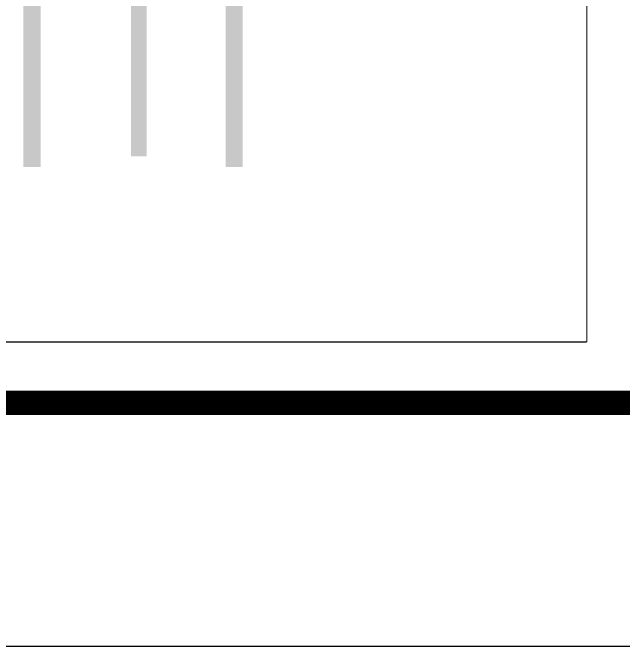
# Model space of a CAD drawing. Extents: x 115799 to 952918, y -190076 to 200966.
# Drawn here: x 374822 to 376076, y 64034 to 65335 of the extents above; entities that cross this region are included whole.
import ezdxf
from ezdxf.enums import TextEntityAlignment as Align

# ---------------------------------------------------------------- set-up
doc = ezdxf.new("R2010")
doc.units = 0
doc.header["$LTSCALE"] = 1000
doc.header["$MEASUREMENT"] = 0
for name, color, linetype in [('00-图签', 7, 'Continuous'), ('00-图签签名_10', 10, 'Continuous'), ('SHEET_LINE', 6, 'Continuous'), ('SHEET_TEXT', 7, 'Continuous')]:
    doc.layers.add(name, color=color, linetype=linetype)
doc.styles.add('A0-建筑图签$0$hwxh', font='STXIHEI.TTF')

# ---------------------------------------------------------------- blocks, each defined once
blk = doc.blocks.new('A$C69861949')
at = {"ltscale": 0.001}
blk.add_hatch(color=256, dxfattribs=at).paths.add_polyline_path([(45.64967972177328, 5.062021770840147), (39.44482934627013, 5.062021770841056), (39.44482934626831, 8.301871543219022), (46.09407013971031, 8.301871543219022), (46.09407013971031, 9.005600181435511), (37.82154538495524, 9.005600181435511), (37.82154538495524, -3.260356606915593e-07), (46.09407013970849, -3.260356606915593e-07), (46.09407013970849, 0.7037283121808287), (39.44482934626831, 0.7037283121808287), (39.44482934626831, 4.412508814344619), (45.64967972177328, 4.412508814344619)])
blk = doc.blocks.new('图签-A1')
at = {"layer": 'SHEET_LINE', "const_width": 0.5}
blk.add_lwpolyline([(-65, -0.1653651263004576), (0, -0.1653651263004576), (-9.094947017729282e-13, 512.3346348736995), (-65.00000000000091, 512.3346348736995)], close=True, dxfattribs=at)
at = {"layer": 'SHEET_LINE', "const_width": 0.04999999999999995}
for points in [[(-62.50000000000091, 416.4355420853271), (-2.500000000000909, 416.4355420853271)], [(-62.50000000000091, 239.4089428585758), (-2.500000000000909, 239.4089428585758), (-2.500000000000909, 416.4355420853271)]]:
    blk.add_lwpolyline(points, dxfattribs=at)
at = {"layer": 'SHEET_TEXT', "ltscale": 0.001}
blk.add_blockref('A$C69861949', (-55.7799051642146, 393.3005677503934), dxfattribs=at)
at = {"layer": '00-图签签名_10', "style": 'A0-建筑图签$0$hwxh'}
for tag, p in [('曲佰忠', (-28.75773944549064, 153.5416569594063)), ('郭艳霞', (-28.75773944549064, 146.0416569594063)), ('关宝凤', (-28.75773944549064, 131.0416569594063)), ('李杰', (-28.75773944549064, 116.0416569594063)), ('李杰', (-28.75773944549064, 108.5416569594063))]:
    blk.add_attdef(tag, text='', height=2.299999999999999, dxfattribs=at).set_placement(p, align=Align.TOP_CENTER)

msp = doc.modelspace()

# ---------------------------------------------------------------- linework, layer by layer
at = {"layer": '00-图签'}
msp.add_lwpolyline([(354679, 64033.65352448658), (384379, 64033.65352448658), (384387.268256315, 106083.6535244866), (354687.268256315, 106083.6535244866)], close=True, dxfattribs=at)
at = {"layer": '00-图签', "const_width": 50}
msp.add_lwpolyline([(355179, 64533.65352448658), (383879, 64533.65352448658), (383887.268256315, 104833.6535244866), (355187.268256315, 104833.6535244866)], close=True, dxfattribs=at)

# ---------------------------------------------------------------- block references
at = {"xscale": 50, "yscale": 50, "zscale": 50, "rotation": 270}
msp.add_blockref('图签-A1', (355179, 64533.65352448678), dxfattribs=at)

doc.saveas('drawing.dxf')
